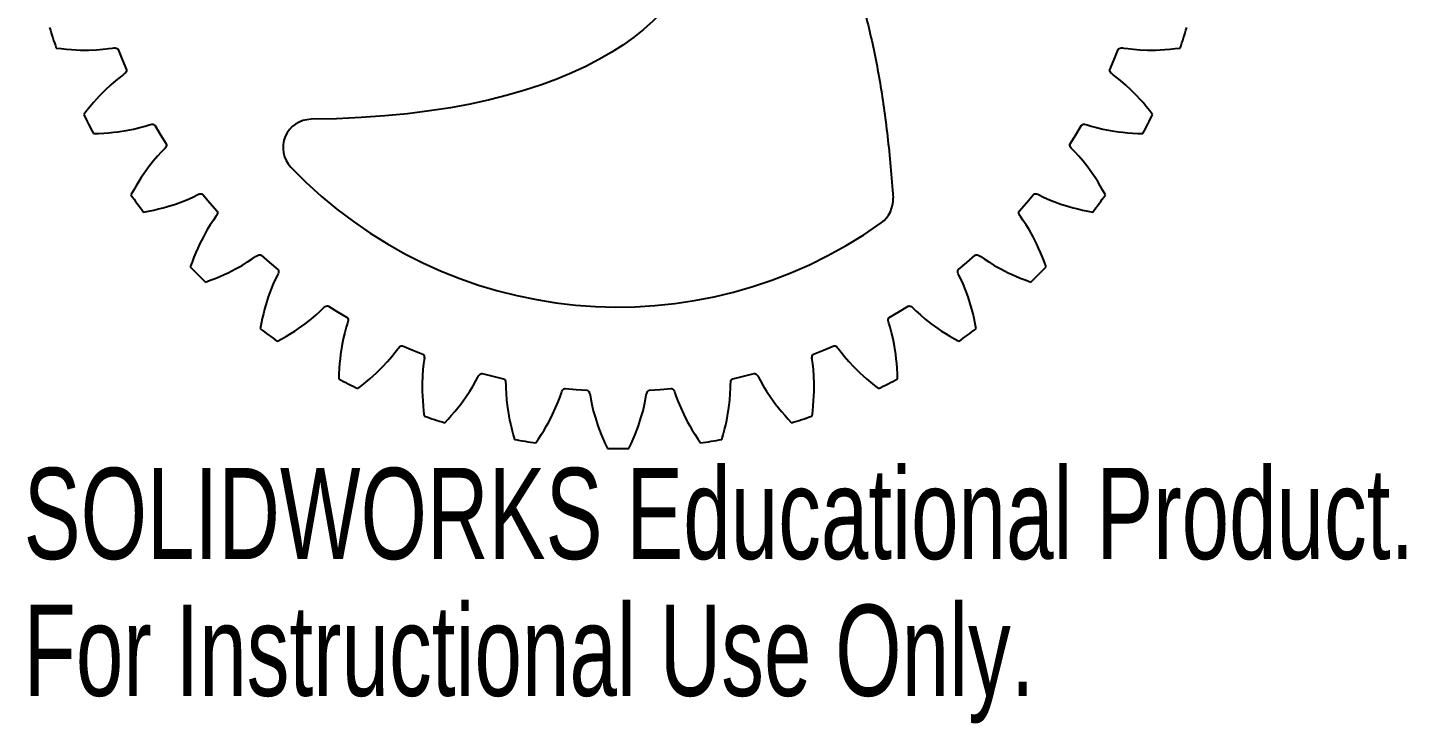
# Model space of a CAD drawing. Header units: millimetres. Extents: x -31.5 to 41.8, y -46.1 to 31.5.
# Drawn here: x -31.3 to 41.8, y -46.1 to -9.2 of the extents above; entities that cross this region are included whole.
import ezdxf

# ---------------------------------------------------------------- set-up
doc = ezdxf.new("R2010")
doc.units = ezdxf.units.MM
doc.styles.add('SLDTEXTSTYLE0', font='TXT', dxfattribs={"width": 0.7})

msp = doc.modelspace()

# ---------------------------------------------------------------- linework, layer by layer
at = {"color": 7, "linetype": 'Continuous', "lineweight": 25}
for p, q in [((-29.777, -10.275), (-29.512, -10.307)), ((-29.512, -10.307), (-29.236, -10.335)), ((-29.236, -10.335), (-28.973, -10.356)), ((-28.973, -10.356), (-28.721, -10.371)), ((-28.721, -10.371), (-28.482, -10.38)), ((-28.482, -10.38), (-28.041, -10.383)), ((-28.041, -10.383), (-27.648, -10.369)), ((-27.648, -10.369), (-27.305, -10.342)), ((-27.305, -10.342), (-27.014, -10.307)), ((-27.014, -10.307), (-26.794, -10.275)), ((-26.794, -10.275), (-26.715, -10.27)), ((-26.715, -10.27), (-26.648, -10.272)), ((-26.648, -10.272), (-26.593, -10.282)), ((-26.593, -10.282), (-26.55, -10.298)), ((-26.55, -10.298), (-26.519, -10.32)), ((-26.519, -10.32), (-26.501, -10.348)), ((-26.501, -10.348), (-26.284, -10.887)), ((-26.284, -10.887), (-26.056, -11.422)), ((26.056, -11.422), (26.284, -10.887)), ((26.284, -10.887), (26.501, -10.348)), ((26.501, -10.348), (26.519, -10.32)), ((26.519, -10.32), (26.55, -10.298)), ((26.55, -10.298), (26.593, -10.282)), ((26.593, -10.282), (26.648, -10.272)), ((26.648, -10.272), (26.715, -10.27)), ((26.715, -10.27), (26.794, -10.275)), ((26.794, -10.275), (27.014, -10.307)), ((27.014, -10.307), (27.305, -10.342)), ((27.305, -10.342), (27.648, -10.369)), ((27.648, -10.369), (28.041, -10.383)), ((28.041, -10.383), (28.482, -10.38)), ((28.482, -10.38), (28.721, -10.371)), ((28.721, -10.371), (28.973, -10.356)), ((28.973, -10.356), (29.236, -10.335)), ((29.236, -10.335), (29.512, -10.307)), ((29.512, -10.307), (29.777, -10.275)), ((-26.212, -11.681), (-26.391, -11.814)), ((-26.152, -11.629), (-26.212, -11.681)), ((-26.107, -11.58), (-26.152, -11.629)), ((-26.074, -11.534), (-26.107, -11.58)), ((-26.055, -11.492), (-26.074, -11.534)), ((-26.056, -11.422), (-26.049, -11.455)), ((-26.049, -11.455), (-26.055, -11.492)), ((26.049, -11.455), (26.056, -11.422)), ((26.055, -11.492), (26.049, -11.455)), ((26.074, -11.534), (26.055, -11.492)), ((26.107, -11.58), (26.074, -11.534)), ((26.152, -11.629), (26.107, -11.58)), ((26.212, -11.681), (26.152, -11.629)), ((26.391, -11.814), (26.212, -11.681)), ((-26.882, -12.218), (-27.169, -12.486)), ((-26.62, -11.994), (-26.882, -12.218)), ((-26.391, -11.814), (-26.62, -11.994)), ((26.62, -11.994), (26.391, -11.814)), ((26.882, -12.218), (26.62, -11.994)), ((27.169, -12.486), (26.882, -12.218)), ((-27.642, -12.976), (-27.81, -13.164)), ((-27.479, -12.8), (-27.642, -12.976)), ((-27.169, -12.486), (-27.479, -12.8)), ((27.479, -12.8), (27.169, -12.486)), ((27.642, -12.976), (27.479, -12.8)), ((27.81, -13.164), (27.642, -12.976)), ((-28.156, -13.58), (-28.321, -13.79)), ((-27.981, -13.365), (-28.156, -13.58)), ((-27.81, -13.164), (-27.981, -13.365)), ((27.981, -13.365), (27.81, -13.164)), ((28.156, -13.58), (27.981, -13.365)), ((28.321, -13.79), (28.156, -13.58)), ((-26.071, -14.641), (-25.686, -14.566)), ((-25.686, -14.566), (-25.351, -14.486)), ((-25.351, -14.486), (-25.069, -14.407)), ((-25.069, -14.407), (-24.857, -14.34)), ((-24.857, -14.34), (-24.78, -14.322)), ((-24.78, -14.322), (-24.713, -14.314)), ((-24.713, -14.314), (-24.657, -14.315)), ((-24.657, -14.315), (-24.612, -14.324)), ((-24.612, -14.324), (-24.578, -14.342)), ((-24.578, -14.342), (-24.556, -14.366)), ((-24.556, -14.366), (-24.258, -14.865)), ((24.258, -14.865), (24.556, -14.366)), ((24.556, -14.366), (24.578, -14.342)), ((24.578, -14.342), (24.612, -14.324)), ((24.612, -14.324), (24.657, -14.315)), ((24.657, -14.315), (24.713, -14.314)), ((24.713, -14.314), (24.78, -14.322)), ((24.78, -14.322), (24.857, -14.34)), ((24.857, -14.34), (25.069, -14.407)), ((25.069, -14.407), (25.351, -14.486)), ((25.351, -14.486), (25.686, -14.566)), ((25.686, -14.566), (26.071, -14.641)), ((-27.803, -14.807), (-27.536, -14.797)), ((-27.536, -14.797), (-27.26, -14.781)), ((-27.26, -14.781), (-26.996, -14.761)), ((-26.996, -14.761), (-26.745, -14.736)), ((-26.745, -14.736), (-26.507, -14.707)), ((-26.507, -14.707), (-26.071, -14.641)), ((-24.258, -14.865), (-23.949, -15.358)), ((23.949, -15.358), (24.258, -14.865)), ((26.071, -14.641), (26.507, -14.707)), ((26.507, -14.707), (26.745, -14.736)), ((26.745, -14.736), (26.996, -14.761)), ((26.996, -14.761), (27.26, -14.781)), ((27.26, -14.781), (27.536, -14.797)), ((27.536, -14.797), (27.803, -14.807)), ((-24.416, -16.011), (-24.639, -16.273)), ((-24.218, -15.797), (-24.416, -16.011)), ((-24.062, -15.638), (-24.218, -15.797)), ((-24.011, -15.577), (-24.062, -15.638)), ((-23.974, -15.521), (-24.011, -15.577)), ((-23.949, -15.471), (-23.974, -15.521)), ((-23.949, -15.358), (-23.937, -15.389)), ((-23.937, -15.426), (-23.949, -15.471)), ((-23.937, -15.389), (-23.937, -15.426)), ((23.937, -15.389), (23.949, -15.358)), ((23.937, -15.426), (23.937, -15.389)), ((23.949, -15.471), (23.937, -15.426)), ((23.974, -15.521), (23.949, -15.471)), ((24.011, -15.577), (23.974, -15.521)), ((24.062, -15.638), (24.011, -15.577)), ((24.218, -15.797), (24.062, -15.638)), ((24.416, -16.011), (24.218, -15.797)), ((24.639, -16.273), (24.416, -16.011)), ((-24.881, -16.583), (-25.139, -16.941)), ((-24.639, -16.273), (-24.881, -16.583)), ((24.881, -16.583), (24.639, -16.273)), ((25.139, -16.941), (24.881, -16.583)), ((-25.408, -17.353), (-25.546, -17.578)), ((-25.272, -17.14), (-25.408, -17.353)), ((-25.139, -16.941), (-25.272, -17.14)), ((25.272, -17.14), (25.139, -16.941)), ((25.408, -17.353), (25.272, -17.14)), ((25.546, -17.578), (25.408, -17.353)), ((-25.685, -17.817), (-25.815, -18.051)), ((-25.546, -17.578), (-25.685, -17.817)), ((-22.773, -18.274), (-22.507, -18.151)), ((-22.507, -18.151), (-22.308, -18.052)), ((-22.308, -18.052), (-22.234, -18.023)), ((-22.234, -18.023), (-22.17, -18.004)), ((-22.17, -18.004), (-22.114, -17.996)), ((-22.114, -17.996), (-22.068, -17.998)), ((-22.068, -17.998), (-22.032, -18.01)), ((-22.032, -18.01), (-22.007, -18.031)), ((-22.007, -18.031), (-21.634, -18.477)), ((21.634, -18.477), (22.007, -18.031)), ((22.007, -18.031), (22.032, -18.01)), ((22.032, -18.01), (22.068, -17.998)), ((22.068, -17.998), (22.114, -17.996)), ((22.114, -17.996), (22.17, -18.004)), ((22.17, -18.004), (22.234, -18.023)), ((22.234, -18.023), (22.308, -18.052)), ((22.308, -18.052), (22.507, -18.151)), ((22.507, -18.151), (22.773, -18.274)), ((25.685, -17.817), (25.546, -17.578)), ((25.815, -18.051), (25.685, -17.817)), ((-25.145, -18.974), (-24.882, -18.922)), ((-24.882, -18.922), (-24.612, -18.864)), ((-24.612, -18.864), (-24.355, -18.802)), ((-24.355, -18.802), (-24.111, -18.738)), ((-24.111, -18.738), (-23.88, -18.673)), ((-23.88, -18.673), (-23.46, -18.539)), ((-23.46, -18.539), (-23.091, -18.405)), ((-23.091, -18.405), (-22.773, -18.274)), ((-21.634, -18.477), (-21.251, -18.915)), ((-21.251, -18.915), (-21.235, -18.944)), ((-21.235, -18.944), (-21.229, -18.981)), ((-21.229, -18.981), (-21.234, -19.027)), ((21.229, -18.981), (21.235, -18.944)), ((21.234, -19.027), (21.229, -18.981)), ((21.235, -18.944), (21.251, -18.915)), ((21.251, -18.915), (21.634, -18.477)), ((22.773, -18.274), (23.091, -18.405)), ((23.091, -18.405), (23.46, -18.539)), ((23.46, -18.539), (23.88, -18.673)), ((23.88, -18.673), (24.111, -18.738)), ((24.111, -18.738), (24.355, -18.802)), ((24.355, -18.802), (24.612, -18.864)), ((24.612, -18.864), (24.882, -18.922)), ((24.882, -18.922), (25.145, -18.974)), ((-21.611, -19.634), (-21.79, -19.927)), ((-21.448, -19.391), (-21.611, -19.634)), ((-21.319, -19.209), (-21.448, -19.391)), ((-21.279, -19.141), (-21.319, -19.209)), ((-21.251, -19.08), (-21.279, -19.141)), ((-21.234, -19.027), (-21.251, -19.08)), ((21.251, -19.08), (21.234, -19.027)), ((21.279, -19.141), (21.251, -19.08)), ((21.319, -19.209), (21.279, -19.141)), ((21.448, -19.391), (21.319, -19.209)), ((21.611, -19.634), (21.448, -19.391)), ((21.79, -19.927), (21.611, -19.634)), ((-21.981, -20.271), (-22.179, -20.665)), ((-21.79, -19.927), (-21.981, -20.271)), ((21.981, -20.271), (21.79, -19.927)), ((22.179, -20.665), (21.981, -20.271)), ((-22.381, -21.114), (-22.482, -21.358)), ((-22.279, -20.882), (-22.381, -21.114)), ((-22.179, -20.665), (-22.279, -20.882)), ((22.279, -20.882), (22.179, -20.665)), ((22.381, -21.114), (22.279, -20.882)), ((22.482, -21.358), (22.381, -21.114)), ((-22.582, -21.616), (-22.674, -21.867)), ((-22.482, -21.358), (-22.582, -21.616)), ((-20.271, -21.981), (-19.927, -21.79)), ((-19.927, -21.79), (-19.634, -21.611)), ((-19.634, -21.611), (-19.391, -21.448)), ((-19.391, -21.448), (-19.209, -21.319)), ((-19.209, -21.319), (-19.141, -21.279)), ((-19.141, -21.279), (-19.08, -21.251)), ((-19.08, -21.251), (-19.027, -21.234)), ((-19.027, -21.234), (-18.981, -21.229)), ((-18.981, -21.229), (-18.944, -21.235)), ((-18.944, -21.235), (-18.915, -21.251)), ((-18.915, -21.251), (-18.477, -21.634)), ((-18.477, -21.634), (-18.031, -22.007)), ((18.031, -22.007), (18.477, -21.634)), ((18.477, -21.634), (18.915, -21.251)), ((18.915, -21.251), (18.944, -21.235)), ((18.944, -21.235), (18.981, -21.229)), ((18.981, -21.229), (19.027, -21.234)), ((19.027, -21.234), (19.08, -21.251)), ((19.08, -21.251), (19.141, -21.279)), ((19.141, -21.279), (19.209, -21.319)), ((19.209, -21.319), (19.391, -21.448)), ((19.391, -21.448), (19.634, -21.611)), ((19.634, -21.611), (19.927, -21.79)), ((19.927, -21.79), (20.271, -21.981)), ((22.582, -21.616), (22.482, -21.358)), ((22.674, -21.867), (22.582, -21.616)), ((-21.867, -22.674), (-21.616, -22.582)), ((-21.616, -22.582), (-21.358, -22.482)), ((-21.358, -22.482), (-21.114, -22.381)), ((-21.114, -22.381), (-20.882, -22.279)), ((-20.882, -22.279), (-20.665, -22.179)), ((-20.665, -22.179), (-20.271, -21.981)), ((-18.151, -22.507), (-18.274, -22.773)), ((-18.052, -22.308), (-18.151, -22.507)), ((-18.023, -22.234), (-18.052, -22.308)), ((-18.031, -22.007), (-18.01, -22.032)), ((-18.004, -22.17), (-18.023, -22.234)), ((-18.01, -22.032), (-17.998, -22.068)), ((-17.996, -22.114), (-18.004, -22.17)), ((-17.998, -22.068), (-17.996, -22.114)), ((17.996, -22.114), (17.998, -22.068)), ((18.004, -22.17), (17.996, -22.114)), ((17.998, -22.068), (18.01, -22.032)), ((18.023, -22.234), (18.004, -22.17)), ((18.01, -22.032), (18.031, -22.007)), ((18.052, -22.308), (18.023, -22.234)), ((18.151, -22.507), (18.052, -22.308)), ((18.274, -22.773), (18.151, -22.507)), ((20.271, -21.981), (20.665, -22.179)), ((20.665, -22.179), (20.882, -22.279)), ((20.882, -22.279), (21.114, -22.381)), ((21.114, -22.381), (21.358, -22.482)), ((21.358, -22.482), (21.616, -22.582)), ((21.616, -22.582), (21.867, -22.674)), ((-18.405, -23.091), (-18.539, -23.46)), ((-18.274, -22.773), (-18.405, -23.091)), ((18.405, -23.091), (18.274, -22.773)), ((18.539, -23.46), (18.405, -23.091)), ((-18.738, -24.111), (-18.802, -24.355)), ((-18.673, -23.88), (-18.738, -24.111)), ((-18.539, -23.46), (-18.673, -23.88)), ((-15.797, -24.218), (-15.638, -24.062)), ((-15.638, -24.062), (-15.577, -24.011)), ((-15.577, -24.011), (-15.521, -23.974)), ((-15.521, -23.974), (-15.471, -23.949)), ((-15.471, -23.949), (-15.426, -23.937)), ((-15.426, -23.937), (-15.389, -23.937)), ((-15.389, -23.937), (-15.358, -23.949)), ((-15.358, -23.949), (-14.865, -24.258)), ((14.865, -24.258), (15.358, -23.949)), ((15.358, -23.949), (15.389, -23.937)), ((15.389, -23.937), (15.426, -23.937)), ((15.426, -23.937), (15.471, -23.949)), ((15.471, -23.949), (15.521, -23.974)), ((15.521, -23.974), (15.577, -24.011)), ((15.577, -24.011), (15.638, -24.062)), ((15.638, -24.062), (15.797, -24.218)), ((18.673, -23.88), (18.539, -23.46)), ((18.738, -24.111), (18.673, -23.88)), ((18.802, -24.355), (18.738, -24.111)), ((-18.864, -24.612), (-18.922, -24.882)), ((-18.802, -24.355), (-18.864, -24.612)), ((-16.583, -24.881), (-16.273, -24.639)), ((-16.273, -24.639), (-16.011, -24.416)), ((-16.011, -24.416), (-15.797, -24.218)), ((-14.865, -24.258), (-14.366, -24.556)), ((-14.366, -24.556), (-14.342, -24.578)), ((-14.342, -24.578), (-14.324, -24.612)), ((-14.322, -24.78), (-14.34, -24.857)), ((-14.324, -24.612), (-14.315, -24.657)), ((-14.314, -24.713), (-14.322, -24.78)), ((-14.315, -24.657), (-14.314, -24.713)), ((14.314, -24.713), (14.315, -24.657)), ((14.322, -24.78), (14.314, -24.713)), ((14.315, -24.657), (14.324, -24.612)), ((14.34, -24.857), (14.322, -24.78)), ((14.324, -24.612), (14.342, -24.578)), ((14.342, -24.578), (14.366, -24.556)), ((14.366, -24.556), (14.865, -24.258)), ((15.797, -24.218), (16.011, -24.416)), ((16.011, -24.416), (16.273, -24.639)), ((16.273, -24.639), (16.583, -24.881)), ((18.864, -24.612), (18.802, -24.355)), ((18.922, -24.882), (18.864, -24.612)), ((-18.922, -24.882), (-18.974, -25.145)), ((-17.817, -25.685), (-17.578, -25.546)), ((-17.578, -25.546), (-17.353, -25.408)), ((-17.353, -25.408), (-17.14, -25.272)), ((-17.14, -25.272), (-16.941, -25.139)), ((-16.941, -25.139), (-16.583, -24.881)), ((-14.486, -25.351), (-14.566, -25.686)), ((-14.407, -25.069), (-14.486, -25.351)), ((-14.34, -24.857), (-14.407, -25.069)), ((14.407, -25.069), (14.34, -24.857)), ((14.486, -25.351), (14.407, -25.069)), ((14.566, -25.686), (14.486, -25.351)), ((16.583, -24.881), (16.941, -25.139)), ((16.941, -25.139), (17.14, -25.272)), ((17.14, -25.272), (17.353, -25.408)), ((17.353, -25.408), (17.578, -25.546)), ((17.578, -25.546), (17.817, -25.685)), ((18.974, -25.145), (18.922, -24.882)), ((-18.051, -25.815), (-17.817, -25.685)), ((-14.641, -26.071), (-14.707, -26.507)), ((-14.566, -25.686), (-14.641, -26.071)), ((-11.814, -26.391), (-11.681, -26.212)), ((-11.681, -26.212), (-11.629, -26.152)), ((-11.629, -26.152), (-11.58, -26.107)), ((-11.58, -26.107), (-11.534, -26.074)), ((-11.534, -26.074), (-11.492, -26.055)), ((-11.492, -26.055), (-11.455, -26.049)), ((-11.455, -26.049), (-11.422, -26.056)), ((-11.422, -26.056), (-10.887, -26.284)), ((-10.887, -26.284), (-10.348, -26.501)), ((10.348, -26.501), (10.887, -26.284)), ((10.887, -26.284), (11.422, -26.056)), ((11.422, -26.056), (11.455, -26.049)), ((11.455, -26.049), (11.492, -26.055)), ((11.492, -26.055), (11.534, -26.074)), ((11.534, -26.074), (11.58, -26.107)), ((11.58, -26.107), (11.629, -26.152)), ((11.629, -26.152), (11.681, -26.212)), ((11.681, -26.212), (11.814, -26.391)), ((14.641, -26.071), (14.566, -25.686)), ((14.707, -26.507), (14.641, -26.071)), ((17.817, -25.685), (18.051, -25.815)), ((-14.761, -26.996), (-14.781, -27.26)), ((-14.736, -26.745), (-14.761, -26.996)), ((-14.707, -26.507), (-14.736, -26.745)), ((-12.486, -27.169), (-12.218, -26.882)), ((-12.218, -26.882), (-11.994, -26.62)), ((-11.994, -26.62), (-11.814, -26.391)), ((-10.348, -26.501), (-10.32, -26.519)), ((-10.307, -27.014), (-10.342, -27.305)), ((-10.32, -26.519), (-10.298, -26.55)), ((-10.275, -26.794), (-10.307, -27.014)), ((-10.298, -26.55), (-10.282, -26.593)), ((-10.282, -26.593), (-10.272, -26.648)), ((-10.27, -26.715), (-10.275, -26.794)), ((-10.272, -26.648), (-10.27, -26.715)), ((10.27, -26.715), (10.272, -26.648)), ((10.275, -26.794), (10.27, -26.715)), ((10.272, -26.648), (10.282, -26.593)), ((10.307, -27.014), (10.275, -26.794)), ((10.282, -26.593), (10.298, -26.55)), ((10.298, -26.55), (10.32, -26.519)), ((10.342, -27.305), (10.307, -27.014)), ((10.32, -26.519), (10.348, -26.501)), ((11.814, -26.391), (11.994, -26.62)), ((11.994, -26.62), (12.218, -26.882)), ((12.218, -26.882), (12.486, -27.169)), ((14.736, -26.745), (14.707, -26.507)), ((14.761, -26.996), (14.736, -26.745)), ((14.781, -27.26), (14.761, -26.996)), ((-14.797, -27.536), (-14.807, -27.803)), ((-14.781, -27.26), (-14.797, -27.536)), ((-13.164, -27.81), (-12.976, -27.642)), ((-12.976, -27.642), (-12.8, -27.479)), ((-12.8, -27.479), (-12.486, -27.169)), ((-10.369, -27.648), (-10.383, -28.041)), ((-10.342, -27.305), (-10.369, -27.648)), ((-7.54, -27.914), (-7.437, -27.716)), ((-7.437, -27.716), (-7.395, -27.65)), ((-7.395, -27.65), (-7.353, -27.597)), ((-7.353, -27.597), (-7.313, -27.558)), ((-7.313, -27.558), (-7.274, -27.532)), ((-7.274, -27.532), (-7.238, -27.521)), ((-7.238, -27.521), (-7.206, -27.522)), ((-7.206, -27.522), (-6.642, -27.664)), ((-6.642, -27.664), (-6.075, -27.794)), ((6.075, -27.794), (6.642, -27.664)), ((6.642, -27.664), (7.206, -27.522)), ((7.206, -27.522), (7.238, -27.521)), ((7.238, -27.521), (7.274, -27.532)), ((7.274, -27.532), (7.313, -27.558)), ((7.313, -27.558), (7.353, -27.597)), ((7.353, -27.597), (7.395, -27.65)), ((7.395, -27.65), (7.437, -27.716)), ((7.437, -27.716), (7.54, -27.914)), ((10.369, -27.648), (10.342, -27.305)), ((10.383, -28.041), (10.369, -27.648)), ((12.486, -27.169), (12.8, -27.479)), ((12.8, -27.479), (12.976, -27.642)), ((12.976, -27.642), (13.164, -27.81)), ((14.797, -27.536), (14.781, -27.26)), ((14.807, -27.803), (14.797, -27.536)), ((-13.79, -28.321), (-13.58, -28.156)), ((-13.58, -28.156), (-13.365, -27.981)), ((-13.365, -27.981), (-13.164, -27.81)), ((-10.383, -28.041), (-10.38, -28.482)), ((-10.38, -28.482), (-10.371, -28.721)), ((-8.082, -28.788), (-7.863, -28.462)), ((-7.863, -28.462), (-7.682, -28.169)), ((-7.682, -28.169), (-7.54, -27.914)), ((-6.075, -27.794), (-6.045, -27.807)), ((-6.045, -27.807), (-6.018, -27.834)), ((-6.018, -27.834), (-5.995, -27.874)), ((-5.995, -27.874), (-5.977, -27.927)), ((-5.977, -27.927), (-5.964, -27.993)), ((-5.964, -27.993), (-5.957, -28.072)), ((-5.957, -28.072), (-5.955, -28.294)), ((-5.955, -28.294), (-5.943, -28.587)), ((-3.01, -28.539), (-2.978, -28.466)), ((-2.978, -28.466), (-2.945, -28.407)), ((-2.945, -28.407), (-2.912, -28.362)), ((-2.912, -28.362), (-2.878, -28.331)), ((-2.878, -28.331), (-2.844, -28.314)), ((-2.844, -28.314), (-2.811, -28.311)), ((-2.811, -28.311), (-2.232, -28.362)), ((-2.232, -28.362), (-1.652, -28.402)), ((-1.652, -28.402), (-1.62, -28.41)), ((-1.62, -28.41), (-1.59, -28.433)), ((-1.59, -28.433), (-1.561, -28.469)), ((-1.561, -28.469), (-1.535, -28.518)), ((1.535, -28.518), (1.561, -28.469)), ((1.561, -28.469), (1.59, -28.433)), ((1.59, -28.433), (1.62, -28.41)), ((1.62, -28.41), (1.652, -28.402)), ((1.652, -28.402), (2.232, -28.362)), ((2.232, -28.362), (2.811, -28.311)), ((2.811, -28.311), (2.844, -28.314)), ((2.844, -28.314), (2.878, -28.331)), ((2.878, -28.331), (2.912, -28.362)), ((2.912, -28.362), (2.945, -28.407)), ((2.945, -28.407), (2.978, -28.466)), ((2.978, -28.466), (3.01, -28.539)), ((5.943, -28.587), (5.955, -28.294)), ((5.955, -28.294), (5.957, -28.072)), ((5.957, -28.072), (5.964, -27.993)), ((5.964, -27.993), (5.977, -27.927)), ((5.977, -27.927), (5.995, -27.874)), ((5.995, -27.874), (6.018, -27.834)), ((6.018, -27.834), (6.045, -27.807)), ((6.045, -27.807), (6.075, -27.794)), ((7.54, -27.914), (7.682, -28.169)), ((7.682, -28.169), (7.863, -28.462)), ((7.863, -28.462), (8.082, -28.788)), ((10.371, -28.721), (10.38, -28.482)), ((10.38, -28.482), (10.383, -28.041)), ((13.164, -27.81), (13.365, -27.981)), ((13.365, -27.981), (13.58, -28.156)), ((13.58, -28.156), (13.79, -28.321)), ((-10.371, -28.721), (-10.356, -28.973)), ((-10.356, -28.973), (-10.335, -29.236)), ((-8.492, -29.332), (-8.344, -29.143)), ((-8.344, -29.143), (-8.082, -28.788)), ((-5.943, -28.587), (-5.916, -28.93)), ((-5.916, -28.93), (-5.868, -29.319)), ((-3.313, -29.342), (-3.181, -29.024)), ((-3.181, -29.024), (-3.08, -28.75)), ((-3.08, -28.75), (-3.01, -28.539)), ((-1.535, -28.518), (-1.512, -28.581)), ((-1.512, -28.581), (-1.492, -28.658)), ((-1.492, -28.658), (-1.455, -28.877)), ((-1.455, -28.877), (-1.398, -29.164)), ((-1.398, -29.164), (-1.318, -29.499)), ((1.318, -29.499), (1.398, -29.164)), ((1.398, -29.164), (1.455, -28.877)), ((1.455, -28.877), (1.492, -28.658)), ((1.492, -28.658), (1.512, -28.581)), ((1.512, -28.581), (1.535, -28.518)), ((3.01, -28.539), (3.08, -28.75)), ((3.08, -28.75), (3.181, -29.024)), ((3.181, -29.024), (3.313, -29.342)), ((5.868, -29.319), (5.916, -28.93)), ((5.916, -28.93), (5.943, -28.587)), ((8.082, -28.788), (8.344, -29.143)), ((8.344, -29.143), (8.492, -29.332)), ((10.335, -29.236), (10.356, -28.973)), ((10.356, -28.973), (10.371, -28.721)), ((-10.335, -29.236), (-10.307, -29.512)), ((-10.307, -29.512), (-10.275, -29.777)), ((-9.19, -30.13), (-9.008, -29.934)), ((-9.008, -29.934), (-8.824, -29.728)), ((-8.824, -29.728), (-8.652, -29.527)), ((-8.652, -29.527), (-8.492, -29.332)), ((-5.868, -29.319), (-5.796, -29.755)), ((-5.796, -29.755), (-5.75, -29.99)), ((-3.682, -30.09), (-3.479, -29.698)), ((-3.479, -29.698), (-3.313, -29.342)), ((-1.318, -29.499), (-1.209, -29.877)), ((-1.209, -29.877), (-1.07, -30.295)), ((1.07, -30.295), (1.209, -29.877)), ((1.209, -29.877), (1.318, -29.499)), ((3.313, -29.342), (3.479, -29.698)), ((3.479, -29.698), (3.682, -30.09)), ((5.75, -29.99), (5.796, -29.755)), ((5.796, -29.755), (5.868, -29.319)), ((8.492, -29.332), (8.652, -29.527)), ((8.652, -29.527), (8.824, -29.728)), ((8.824, -29.728), (9.008, -29.934)), ((9.008, -29.934), (9.19, -30.13)), ((10.275, -29.777), (10.307, -29.512)), ((10.307, -29.512), (10.335, -29.236)), ((-5.75, -29.99), (-5.696, -30.236)), ((-5.696, -30.236), (-5.634, -30.493)), ((-5.634, -30.493), (-5.564, -30.761)), ((-4.065, -30.742), (-3.926, -30.517)), ((-3.926, -30.517), (-3.799, -30.299)), ((-3.799, -30.299), (-3.682, -30.09)), ((-1.07, -30.295), (-0.988, -30.52)), ((-0.988, -30.52), (-0.896, -30.755)), ((0.896, -30.755), (0.988, -30.52)), ((0.988, -30.52), (1.07, -30.295)), ((3.682, -30.09), (3.799, -30.299)), ((3.799, -30.299), (3.926, -30.517)), ((3.926, -30.517), (4.065, -30.742)), ((5.564, -30.761), (5.634, -30.493)), ((5.634, -30.493), (5.696, -30.236)), ((5.696, -30.236), (5.75, -29.99)), ((-5.564, -30.761), (-5.49, -31.018)), ((-4.363, -31.196), (-4.214, -30.975)), ((-4.214, -30.975), (-4.065, -30.742)), ((-0.896, -30.755), (-0.795, -30.999)), ((-0.795, -30.999), (-0.683, -31.253)), ((-0.683, -31.253), (-0.57, -31.495)), ((0.57, -31.495), (0.683, -31.253)), ((0.683, -31.253), (0.795, -30.999)), ((0.795, -30.999), (0.896, -30.755)), ((4.065, -30.742), (4.214, -30.975)), ((4.214, -30.975), (4.363, -31.196)), ((5.49, -31.018), (5.564, -30.761))]:
    msp.add_line(p, q, dxfattribs=at)
for centre, radius, start, end in [((0, 0), 31.5, 196.96239, 199.03761), ((0, 0), 31.5, 340.96239, 343.03761), ((0, 0), 31.5, 205.9624, 208.03761), ((0, 0), 31.5, 331.9624, 334.03761), ((-16.261, -15.551), 1.5, 90.57714, 223.72115), ((0, 0), 24, 223.72115, 305.50059), ((0, 0), 31.5, 214.9624, 217.03761), ((13.066, -18.317), 1.5, 305.50059, 3.78383), ((0, 0), 31.5, 322.9624, 325.03761), ((0, 0), 31.5, 223.9624, 226.03761), ((0, 0), 31.5, 313.9624, 316.03761), ((0, 0), 31.5, 232.9624, 235.03762), ((0, 0), 31.5, 304.9624, 307.03762), ((0, 0), 31.5, 241.9624, 244.03762), ((0, 0), 31.5, 295.9624, 298.03762), ((0, 0), 31.5, 250.9624, 253.03762), ((0, 0), 31.5, 286.9624, 289.03762), ((0, 0), 31.5, 259.9624, 262.03762), ((0, 0), 31.5, 277.9624, 280.03762), ((0, 0), 31.5, 268.9624, 271.03762)]:
    msp.add_arc(centre, radius, start, end, dxfattribs=at)
for points, degree in [([(10.342, -1.794), (13.844, -7.347), (14.563, -18.218)], 2), ([(4.816, -3.134), (4.356, -8.386), (-1.529, -13.902), (-16.276, -14.051)], 3)]:
    msp.add_open_spline(points, degree=degree, dxfattribs=at)

# ---------------------------------------------------------------- texts
at = {"color": 7, "linetype": 'Continuous', "char_height": 4.83362, "attachment_point": 1, "style": 'SLDTEXTSTYLE0'}
for s, insert in [('SOLIDWORKS Educational Product.', (-31.5, -32.52)), ('For Instructional Use Only.', (-31.5, -39.77))]:
    msp.add_mtext(s, dxfattribs=dict(at, insert=insert))

doc.saveas('drawing.dxf')
